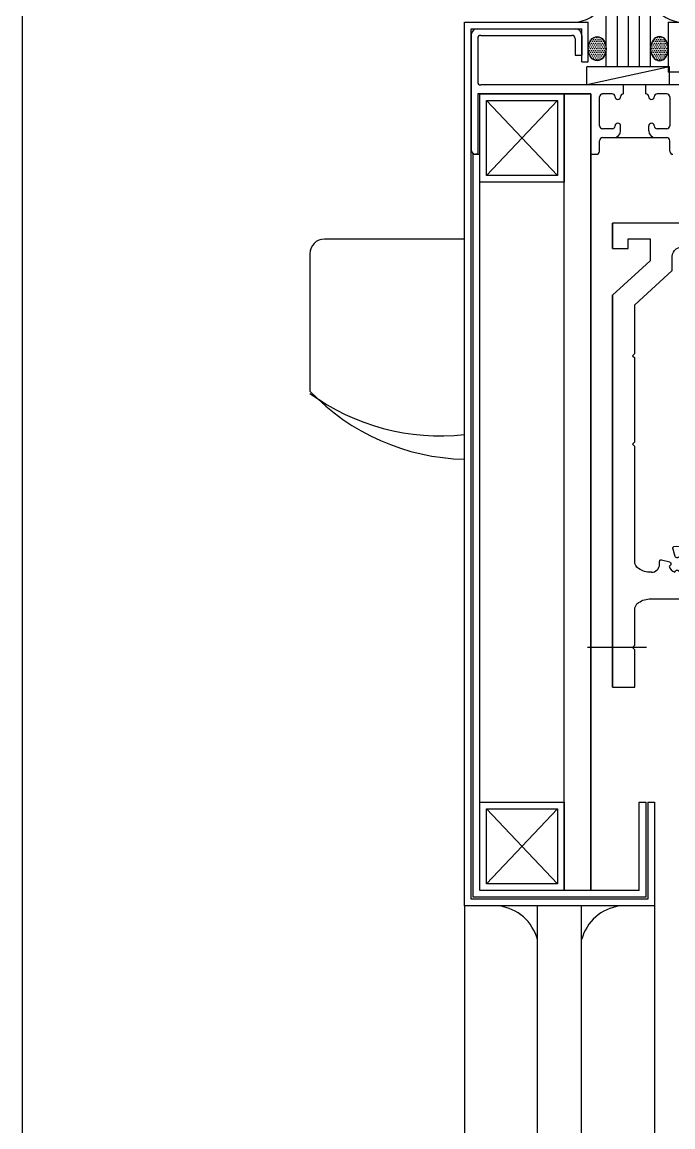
# Model space of a CAD drawing. Header units: millimetres. Extents: x 17311 to 801382, y -242618 to -104888.
# Drawn here: x 575510.7 to 575657.9, y -199329.5 to -199079.5 of the extents above; entities that cross this region are included whole.
import ezdxf

# ---------------------------------------------------------------- set-up
doc = ezdxf.new("R2010")
doc.units = ezdxf.units.MM
doc.header["$LTSCALE"] = 250
doc.linetypes.add('CENTERLINE', pattern=[25.4, 19.05, -1.5875, 3.175, -1.5875])
doc.linetypes.add('STRICHPUNKT2', pattern=[12.7, 6.35, -3.175, 0, -3.175])
for name, color, linetype in [('A-CON', 2, 'Continuous'), ('A-DIM', 7, 'Continuous'), ('A-ELE-8', 8, 'Continuous'), ('A-FIN', 6, 'Continuous'), ('A-HAT-8', 8, 'Continuous'), ('A-WIN', 4, 'Continuous'), ('centerline-Mittellinie', 4, 'CENTERLINE'), ('FOR', 140, 'Continuous'), ('outline-Korperkante', 4, 'Continuous'), ('outline-Körperkante', 7, 'Continuous')]:
    doc.layers.add(name, color=color, linetype=linetype)

# ---------------------------------------------------------------- blocks, each defined once
blk = doc.blocks.new('2302_Kämpferprofil')
at = {"layer": 'outline-Körperkante', "color": 8, "linetype": 'Continuous'}
for p, q in [((78.5, 148), (0, 148)), ((0, 148), (0, 142.3)), ((78.5, 147), (78.5, 148)), ((81, 147), (78.5, 147)), ((81, 145), (81, 147)), ((3.5, 144.482579), (8.5, 144.482579)), ((3.5, 142.3), (3.5, 144.482579)), ((8.5, 144.482579), (8.5, 139.5)), ((17.158313, 143), (51.079169, 143)), ((65, 143.5), (75.463077, 143.5)), ((81.5, 140.5), (81, 145)), ((83.7, 145), (83.7, 140.5)), ((86, 145), (83.7, 145)), ((86, 138), (86, 145)), ((0, 142.3), (3.5, 142.3)), ((13.5, 137.292329), (13.5, 140.5)), ((53.230626, 140.5625), (51.487842, 140.095523)), ((53.230626, 140.5625), (53.22941, 140.567037)), ((69, 140.3), (65.979796, 140.3)), ((69, 138.5), (69, 140.3)), ((78.444728, 140.831295), (78.561635, 139.779137)), ((83.7, 140.5), (81.5, 140.5)), ((8.5, 139.5), (0, 131.750991)), ((54.095523, 137.487842), (54.5625, 139.230625)), ((54.567038, 139.22941), (54.5625, 139.230625)), ((62, 138.5), (69, 138.5)), ((62, 135), (62, 138.5)), ((80.549402, 138), (86, 138)), ((5, 129.54332), (13.5, 137.292329)), ((57, 137.079169), (57, 130.3)), ((61.4, 134), (61.4, 135)), ((61.4, 135), (62, 135)), ((67.5, 134), (61.4, 134)), ((67.5, 132), (67.5, 134)), ((0, 131.750991), (0, 43)), ((57, 130.3), (60.59815, 130.3)), ((60.59815, 130.3), (67.5, 132)), ((5, 118.5), (5, 129.54332)), ((5, 118.5), (4.5, 118)), ((4.5, 118), (5, 117.5)), ((5, 98.5), (5, 117.5)), ((5, 98.5), (4.5, 98)), ((4.5, 98), (5, 97.5)), ((5, 71.5), (5, 97.5)), ((14.148403, 72.585385), (13.645523, 74.462158)), ((19, 74.5), (16.411077, 74.5)), ((19, 74.5), (17, 74.5)), ((19, 74.5), (19, 68.8)), ((19, 70.5), (19, 74.5)), ((32, 68.8), (32, 74.5)), ((34, 74.5), (32, 74.5)), ((34, 74.5), (32, 74.5)), ((32, 74.5), (32, 70.5)), ((34, 64.5), (34, 74.5)), ((11.037842, 71.854478), (12.914616, 71.351598)), ((8.800863, 69), (8.658313, 69)), ((19.3, 68.5), (24.016761, 68.5)), ((20.5, 68.499826), (20.5, 68.563239)), ((23.82668, 68.5), (21, 68.5)), ((26.98324, 68.5), (31.7, 68.5)), ((30, 68.5), (27.17332, 68.5)), ((8.658313, 63), (19, 63)), ((32, 63), (32.5, 63)), ((5, 52.5), (5, 60.5)), ((20.5, 59.5), (20.5, 61.5)), ((28.75, 60.5), (22.25, 60.5)), ((22.25, 60.5), (22.25, 59.5)), ((28.75, 59.5), (28.75, 60.5)), ((30.5, 61.5), (30.5, 59.5)), ((22.25, 59.5), (20.5, 59.5)), ((30.5, 59.5), (28.75, 59.5)), ((5, 52.5), (4.5, 52)), ((4.5, 52), (5, 51.5)), ((5, 43), (5, 51.5)), ((0, 43), (5, 43))]:
    blk.add_line(p, q, dxfattribs=at)
at = {"layer": 'outline-Körperkante', "color": 8, "linetype": 'Continuous', "extrusion": (0, 0, -1)}
for centre, radius, start, end in [((-17.158313, 138), 5, 56.44269, 90), ((-55.05, 141.05), 4, 349.650709, 22.564357), ((-55.05, 143), 0.5, 187.365886, 352.634114), ((-65, 141.75), 1.75, 235.952268, 90), ((-75.463077, 140.5), 3, 90, 173.659808), ((-15.5, 140.5), 2, 0, 56.44269), ((-51.410196, 140.3853), 0.3, 255, 349.650709), ((-53.1, 141.05), 0.5, 97.365886, 255), ((-57, 141.05), 0.5, 277.365886, 82.634114), ((-55.05, 139.1), 0.5, 15, 172.634114), ((-54.385301, 137.410196), 0.3, 280.349291, 15), ((-55.05, 141.05), 4, 247.435643, 280.349291), ((-13.935301, 74.539804), 0.3, 345, 79.650709), ((-14.6, 70.9), 4, 79.650709, 114.909153), ((-14.6, 72.8), 0.5, 187.560843, 334.581259), ((-7, 71.5), 2, 303.55731, 0), ((-14.6, 70.9), 4, 359.012093, 10.349291), ((-10.960196, 71.5647), 0.3, 10.349291, 105), ((-12.7, 70.9), 0.5, 115.418741, 262.439157), ((-16.5, 70.9), 0.5, 277.560843, 82.439157), ((-8.658313, 74), 5, 270, 303.55731), ((-14.6, 69), 0.5, 7.560843, 172.439157), ((-25.5, 67.9), 1.6, 22.024313, 157.975687), ((-8.658313, 58), 5, 56.44269, 90), ((-7, 60.5), 2, 0, 56.44269)]:
    blk.add_arc(centre, radius, start, end, dxfattribs=at)
at = {"layer": 'outline-Körperkante', "color": 8, "linetype": 'Continuous'}
for centre, radius, start, end in [((51.079169, 142.7), 0.3, 337.435643, 90), ((55.05, 141.05), 1.95, 104.731772, 165.268228), ((55.05, 141.05), 1.95, 14.731772, 75.268228), ((55.05, 141.05), 1.95, 284.731772, 345.268228), ((80.549402, 140), 2, 186.340192, 270), ((56.7, 137.079169), 0.3, 0, 112.564357), ((14.6, 70.9), 1.9, 15.121686, 74.878314), ((16.411077, 74.8), 0.3, 245.090847, 270), ((8.800863, 70.8), 1.8, 270, 0.987907), ((14.6, 70.9), 1.9, 195.121686, 254.878314), ((14.6, 70.9), 1.9, 285.121686, 344.878314), ((19.3, 68.8), 0.3, 180, 270), ((31.7, 68.8), 0.3, 270, 0), ((19, 61.5), 1.5, 0, 90), ((32, 61.5), 1.5, 90, 180), ((32.5, 64.5), 1.5, 270, 0)]:
    blk.add_arc(centre, radius, start, end, dxfattribs=at)
blk = doc.blocks.new('2302')
at = {"layer": 'centerline-Mittellinie', "linetype": 'STRICHPUNKT2'}
blk.add_line((-56.27, -23.19), (-69.57, -23.19), dxfattribs=at)
at = {"layer": 'outline-Körperkante', "linetype": 'Continuous'}
for p, q in [((-63.91, 67.11), (-63.91, 72.81)), ((-63.91, -32.19), (-63.91, 56.57))]:
    blk.add_line(p, q, dxfattribs=at)
at = {"layer": 'centerline-Mittellinie', "linetype": 'Continuous'}
blk.add_blockref('2302_Kämpferprofil', (-63.91, -75.19), dxfattribs=at)
blk = doc.blocks.new('*U192')
at = {"layer": 'A-HAT-8'}
h = blk.add_hatch(dxfattribs=at)
h.set_pattern_fill('DOTS', color=8, scale=6.666667, angle=630, style=0)
h.set_pattern_definition([(360, (-2789.06803, -2030.4657), (0.208333333, -0.416666667), [0, -0.416666667])])
edge = h.paths.add_edge_path()
edge.add_ellipse((70.39, 59.67), major_axis=(0, -2.75), ratio=0.727123, start_angle=0, end_angle=360)
h = blk.add_hatch(dxfattribs=at)
h.set_pattern_fill('DOTS', color=8, scale=6.666667, angle=630, style=0)
h.set_pattern_definition([(180, (2943.9428, -2030.46566), (-0.208333333, -0.416666667), [0, -0.416666667])])
edge = h.paths.add_edge_path()
edge.add_ellipse((84.48, 59.67), major_axis=(0, -2.75), ratio=0.727123, start_angle=0, end_angle=360, ccw=False)
at = {"color": 1}
for p, q in [((40.37, 16.58), (8.69, 16.58)), ((5.42, 13.3), (5.42, -17.8))]:
    blk.add_line(p, q, dxfattribs=at)
for centre, radius, start, end in [((8.69, 13.3), 3.28, 90, 180), ((41.47, 16.58), 49.81, 223.6405, 268.7434), ((34.82, 21.88), 49.81, 233.8243, 276.4013)]:
    blk.add_arc(centre, radius, start, end, dxfattribs=at)
at = {"layer": 'A-DIM', "color": 6}
blk.add_line((66.87, -141.56), (66.95, -141.63), dxfattribs=at)
at = {"layer": 'A-ELE-8'}
for p, q in [((41.87, 62.69), (41.87, 36.78)), ((43.37, 64.19), (65.39, 64.19)), ((44.07, 62.69), (64.69, 62.69)), ((66.89, 62.69), (66.89, 58.19)), ((43.37, 61.99), (43.37, 52.17)), ((65.39, 61.99), (65.39, 58.19)), ((65.39, 58.19), (65.72, 58.19)), ((65.72, 58.19), (66.89, 58.19)), ((68.03, 51.47), (68.03, 55.58)), ((86.76, 55.58), (68.03, 51.47)), ((86.76, 55.58), (68.03, 55.58)), ((86.76, 51.47), (86.76, 55.58)), ((76.35, 51.47), (44.07, 51.47)), ((76.35, 49.46), (76.35, 51.47)), ((81.39, 51.47), (76.35, 51.47)), ((81.39, 49.46), (81.39, 51.47)), ((86.92, 51.47), (81.39, 51.47)), ((86.76, 51.47), (81.39, 51.47)), ((86.76, 51.47), (81.39, 51.47)), ((94.94, 51.47), (86.92, 51.47)), ((68.92, 49.47), (43.37, 49.47)), ((43.37, 49.47), (43.37, 35.78)), ((68.92, 35.78), (68.92, 49.47)), ((70.92, 42.24), (70.92, 48.76)), ((73.78, 49.46), (71.62, 49.46)), ((75.08, 48.19), (75.05, 48.19)), ((82.69, 48.19), (82.66, 48.19)), ((86.12, 49.46), (83.96, 49.46)), ((86.82, 48.76), (86.82, 42.24)), ((75.08, 42.81), (75.05, 42.81)), ((82.69, 42.81), (82.66, 42.81)), ((73.78, 41.54), (71.62, 41.54)), ((75.7, 41.11), (75.7, 42.19)), ((82.04, 41.11), (82.04, 42.19)), ((86.12, 41.54), (83.96, 41.54)), ((70.92, 36.48), (70.92, 38.84)), ((86.82, 36.48), (86.82, 38.84)), ((43.37, 35.78), (42.87, 35.78)), ((68.92, 35.78), (70.22, 35.78))]:
    blk.add_line(p, q, dxfattribs=at)
blk.add_lwpolyline([(71.53, 49.45, -0.034123), (71.62, 49.46, 0.414214), (70.92, 48.76)], format="xyb", dxfattribs=at)
blk.add_lwpolyline([(71.62, 39.54), (74.13, 39.54), (83.61, 39.54), (86.12, 39.54)], dxfattribs=at)
for centre, radius, start, end in [((64.39, 74.61), 9.06, 280.3927, 331.9431), ((90.39, 74.61), 9.06, 208.0569, 259.6073), ((43.37, 62.69), 1.5, 90, 180), ((44.07, 61.99), 0.7, 90, 180), ((64.69, 61.99), 0.7, 0, 90), ((65.39, 62.69), 1.5, 0, 90), ((44.07, 52.17), 0.7, 180, 270), ((73.78, 48.81), 0.65, 0, 90), ((75.05, 48.81), 0.62, 180, 270), ((75.08, 48.81), 0.62, 270, 0), ((76.35, 48.81), 0.65, 90, 180), ((81.39, 48.81), 0.65, 0, 90), ((82.66, 48.81), 0.62, 180, 270), ((82.69, 48.81), 0.62, 270, 0), ((83.96, 48.81), 0.65, 90, 180), ((86.12, 48.76), 0.7, 0, 90), ((75.05, 42.19), 0.62, 90, 180), ((75.08, 42.19), 0.62, 0, 90), ((82.66, 42.19), 0.62, 90, 180), ((82.69, 42.19), 0.62, 0, 90), ((71.62, 42.24), 0.7, 180, 270), ((73.78, 42.19), 0.65, 270, 0), ((74.13, 41.11), 1.57, 270, 0), ((83.61, 41.11), 1.57, 180, 270), ((83.96, 42.19), 0.65, 180, 270), ((86.12, 42.24), 0.7, 270, 0), ((71.62, 38.84), 0.7, 90, 180), ((86.12, 38.84), 0.7, 0, 90), ((42.87, 36.78), 1, 180, 270), ((70.22, 36.48), 0.7, 270, 0), ((87.52, 36.48), 0.7, 180, 270)]:
    blk.add_arc(centre, radius, start, end, dxfattribs=at)
blk.add_ellipse((70.39, 59.67), major_axis=(0, -2.75), ratio=0.727123, dxfattribs=at)
at = {"layer": 'A-ELE-8', "extrusion": (0, 0, -1)}
blk.add_ellipse((84.48, 59.67), major_axis=(0, -2.75), ratio=0.727123, dxfattribs=at)
at = {"layer": 'A-HAT-8', "color": 8}
for p, q in [((75, 641.23), (74.89, 55.58)), ((77.5, 641.23), (77.39, 55.58)), ((80, 641.23), (79.89, 55.58))]:
    blk.add_line(p, q, dxfattribs=at)
at = {"layer": 'A-WIN'}
for p, q in [((40.37, -134.31), (40.37, 65.69)), ((40.37, 65.69), (68.39, 65.69)), ((68.39, 56.69), (68.39, 65.69)), ((86.44, 65.69), (240.37, 65.69)), ((86.44, 65.69), (86.44, 54.39)), ((41.87, -132.81), (41.87, 64.19)), ((41.87, 64.19), (66.89, 64.19)), ((66.89, 56.69), (66.89, 64.19)), ((66.89, 56.69), (68.39, 56.69)), ((94.94, 54.39), (86.44, 54.39)), ((81.87, -110.81), (81.87, -132.81)), ((81.87, -110.81), (83.37, -110.81)), ((83.37, -110.81), (83.37, -134.31)), ((83.37, -134.31), (40.37, -134.31)), ((81.87, -132.81), (41.87, -132.81))]:
    blk.add_line(p, q, dxfattribs=at)
for points in [[(62.92, 29.47), (43.87, 29.47), (43.87, 49.47), (62.92, 49.47)], [(62.92, -130.81), (43.87, -130.81), (43.87, -110.81), (62.92, -110.81)]]:
    blk.add_lwpolyline(points, close=True, dxfattribs=at)
at = {"layer": 'FOR'}
blk.add_lwpolyline([(72.39, 55.58), (72.5, 641.23), (82.5, 641.23), (82.39, 55.58)], close=True, dxfattribs=at)
at = {"layer": 'outline-Korperkante', "color": 8}
for p, q in [((61.42, 47.97), (45.37, 30.97)), ((45.37, 47.97), (61.42, 30.97)), ((68.92, -130.81), (68.92, 49.47)), ((42.37, -132.31), (42.37, 35.78)), ((42.37, 35.78), (43.87, 35.78)), ((43.87, -130.81), (43.87, 35.78)), ((61.42, -112.31), (45.37, -129.31)), ((45.37, -112.31), (61.42, -129.31)), ((79.87, -110.81), (81.37, -110.81)), ((79.87, -130.81), (79.87, -110.81)), ((81.37, -110.81), (81.37, -132.31)), ((81.37, -132.31), (42.37, -132.31)), ((79.87, -130.81), (43.87, -130.81)), ((40.37, -134.31), (40.37, -2235.3)), ((56.87, -2243.31), (56.87, -134.31)), ((66.87, -2243.31), (66.87, -134.31)), ((83.37, -134.31), (83.37, -2235.31))]:
    blk.add_line(p, q, dxfattribs=at)
for points in [[(61.42, 30.97), (45.37, 30.97), (45.37, 47.97), (61.42, 47.97)], [(62.92, 49.47), (68.92, 49.47), (68.92, -130.81), (62.92, -130.81)], [(61.42, -129.31), (45.37, -129.31), (45.37, -112.31), (61.42, -112.31)]]:
    blk.add_lwpolyline(points, close=True, dxfattribs=at)
blk.add_lwpolyline([(68.92, 49.47), (68.92, -130.81), (62.92, -130.81), (62.92, 49.47)], dxfattribs=at)
for centre, start, end in [((46.84, -144.6), 15.1387, 82.2368), ((76.91, -144.6), 97.7632, 164.8613)]:
    blk.add_arc(centre, 10.39, start, end, dxfattribs=at)
blk.add_blockref('2302', (137.79, -52.63))
blk = doc.blocks.new('방풍문')
at = {"layer": 'A-ELE-8'}
blk.add_line((575510.66, -298285.7), (575510.66, -301285.7), dxfattribs=at)
at = {"layer": 'A-CON'}
blk.add_blockref('*U192', (575570.34, -298951.39, 0), dxfattribs=at)

msp = doc.modelspace()

# ---------------------------------------------------------------- block references
at = {"layer": 'A-FIN'}
msp.add_blockref('방풍문', (0, 99806.22), dxfattribs=at)

doc.saveas('drawing.dxf')
